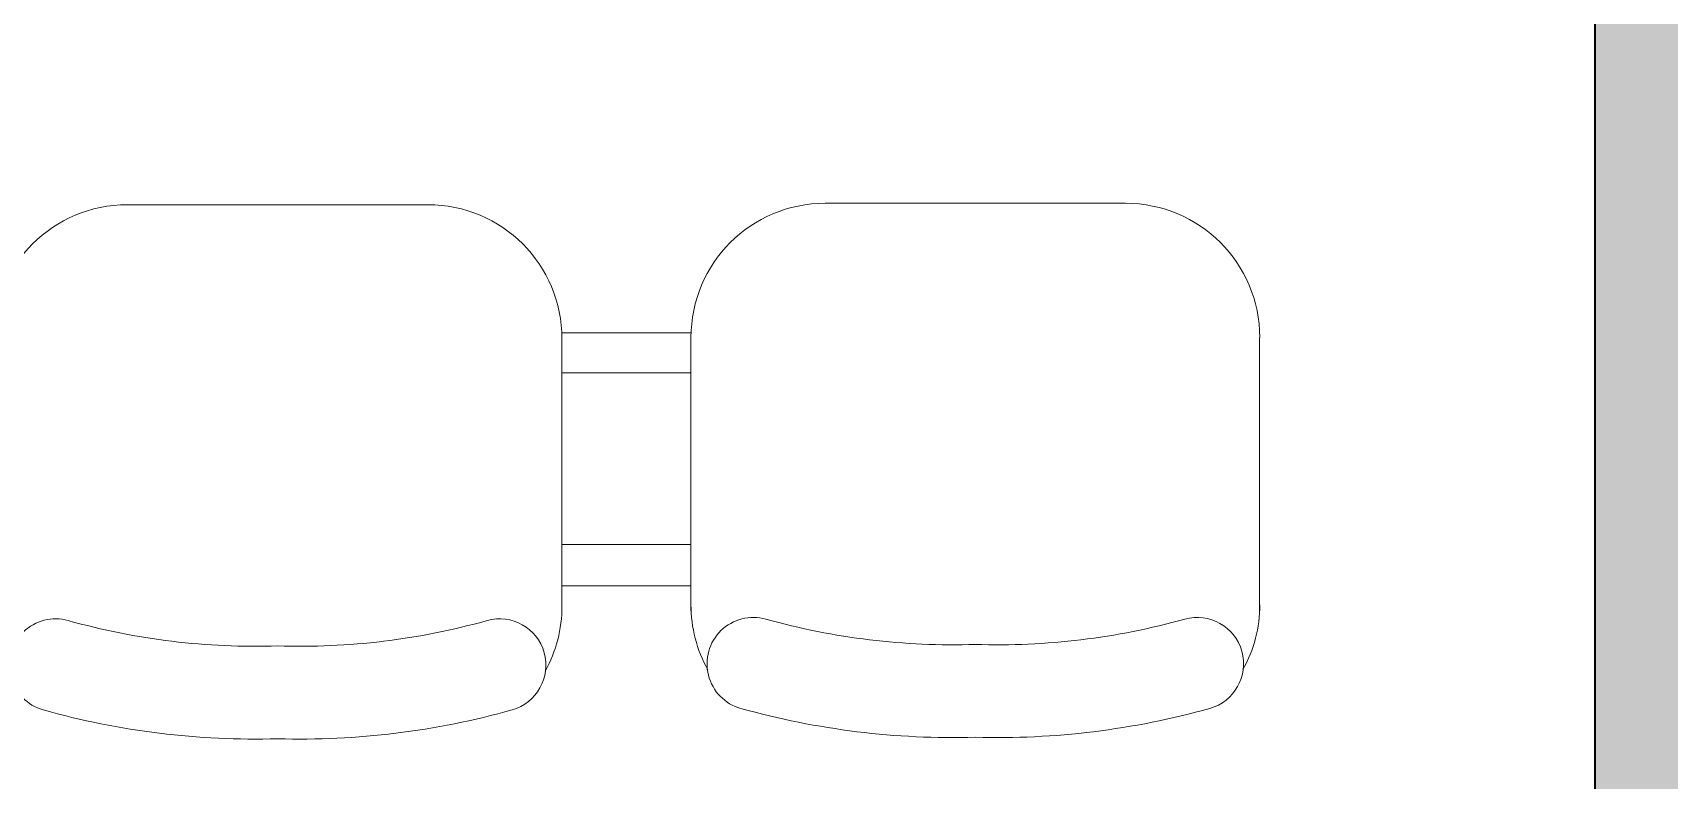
# Model space of a CAD drawing. Header units: inches. Extents: x -12418 to 57169, y -29325 to 19878.
# Drawn here: x 28312 to 29742, y -6333 to -5680 of the extents above; entities that cross this region are included whole.
import ezdxf

# ---------------------------------------------------------------- set-up
doc = ezdxf.new("R2010")
doc.units = ezdxf.units.IN
doc.header["$LTSCALE"] = 25
doc.header["$MEASUREMENT"] = 0
doc.linetypes.add('DASHDOT', pattern=[25.4, 12.7, -6.35, 0, -6.35])
doc.layers.get('0').update_dxf_attribs({"color": 8})
for name, color, linetype, lineweight in [('00-Ground Floor$0$LOADING', 253, 'Continuous', 5), ('E-LITE-CLNG-CNDT', 6, 'DASHDOT', 35), ('T-CABL-TRAY', 60, 'Continuous', 35)]:
    doc.layers.add(name, color=color, linetype=linetype, lineweight=lineweight)

# ---------------------------------------------------------------- blocks, each defined once
blk = doc.blocks.new('00-Ground Floor$0$3seater')
at = {"layer": '00-Ground Floor$0$LOADING', "ltscale": 20}
for p, q in [((-957866.8, -382948.4, 0), (-957866.8, -383164.5, 0)), ((-957866.8, -382948.4, 0), (-957866.8, -383187, 0)), ((-957754.1, -382949.7, 0), (-957754.1, -383188.2, 0)), ((-957754.1, -382949.7, 0), (-957754.1, -383165.8, 0)), ((-957257.3, -382949.7, 0), (-957257.3, -383188.2, 0)), ((-957754.1, -382971.4, 0), (-957866.8, -382971.4, 0)), ((-957754.1, -383007.5, 0), (-957866.8, -383007.5, 0)), ((-957754.1, -383157.4, 0), (-957866.8, -383157.4, 0)), ((-957754.1, -383192.2, 0), (-957866.9, -383192.2, 0)), ((-958246.5, -383304.2, 0), (-957984, -383304.2, 0)), ((-957374.4, -383305.4, 0), (-957636.9, -383305.4, 0))]:
    blk.add_line(p, q, dxfattribs=at)
for centre, radius, start, end in [((-958134.7, -383525, 0), 687.4, 88.3753, 105.639), ((-958095.7, -383525, 0), 687.4, 74.361, 91.6247), ((-957525.2, -383526.3, 0), 687.4, 88.3753, 105.639), ((-957486.2, -383526.3, 0), 687.4, 74.361, 91.6247), ((-958309.1, -382902.1, 0), 40.5, 105.639, 285.639), ((-957921.3, -382902.1, 0), 40.5, 254.361, 74.361), ((-957699.6, -382903.3, 0), 40.5, 105.639, 285.639), ((-957311.8, -382903.3, 0), 40.5, 254.361, 74.361), ((-957984, -382953.6, 0), 117.2, 0, 28.9699), ((-957636.9, -382954.9, 0), 117.2, 151.0301, 180), ((-957374.4, -382954.9, 0), 117.2, 0, 28.9699), ((-958134.7, -383525, 0), 606.4, 88.1581, 105.639), ((-958095.7, -383525, 0), 606.4, 74.361, 91.8419), ((-957525.2, -383526.3, 0), 606.4, 88.1581, 105.639), ((-957486.2, -383526.3, 0), 606.4, 74.361, 91.8419), ((-958246.5, -383187, 0), 117.2, 180, 270), ((-957984, -383187, 0), 117.2, 270, 0), ((-957636.9, -383188.2, 0), 117.2, 180, 270), ((-957374.4, -383188.2, 0), 117.2, 270, 0)]:
    blk.add_arc(centre, radius, start, end, dxfattribs=at)
blk = doc.blocks.new('00-Ground Floor')
at = {"layer": '00-Ground Floor$0$LOADING', "xscale": -1, "rotation": 180}
blk.add_blockref('00-Ground Floor$0$3seater', (986641.2, -389134.4, 0), dxfattribs=at)
blk = doc.blocks.new('*U122')
at = {"lineweight": 0}
h = blk.add_hatch(dxfattribs=at)
h.set_pattern_fill('HEX', color=253, scale=8, angle=180, style=0)
h.set_pattern_definition([(180, (-24050.41, -3e-10), (6e-13, -43.99409), [25.4, -50.8]), (300, (-24050.41, -3e-10), (38.1, 21.997045), [25.4, -50.8]), (240, (-24075.81, -3e-10), (38.1, -21.997045), [25.4, -50.8])])
h.paths.add_polyline_path([(-10603.6, 150), (-10603.6, 0), (0, 0), (0, 150)])
at = {"color": 0}
blk.add_line((0, 0), (-10603.6, 0), dxfattribs=at)

msp = doc.modelspace()

# ---------------------------------------------------------------- block references
at = {"layer": 'E-LITE-CLNG-CNDT'}
msp.add_blockref('00-Ground Floor', (0, 0), dxfattribs=at)
at = {"layer": 'T-CABL-TRAY', "linetype": 'Continuous', "rotation": 270}
msp.add_blockref('*U122', (29676.9, -13351), dxfattribs=at)

doc.saveas('drawing.dxf')
